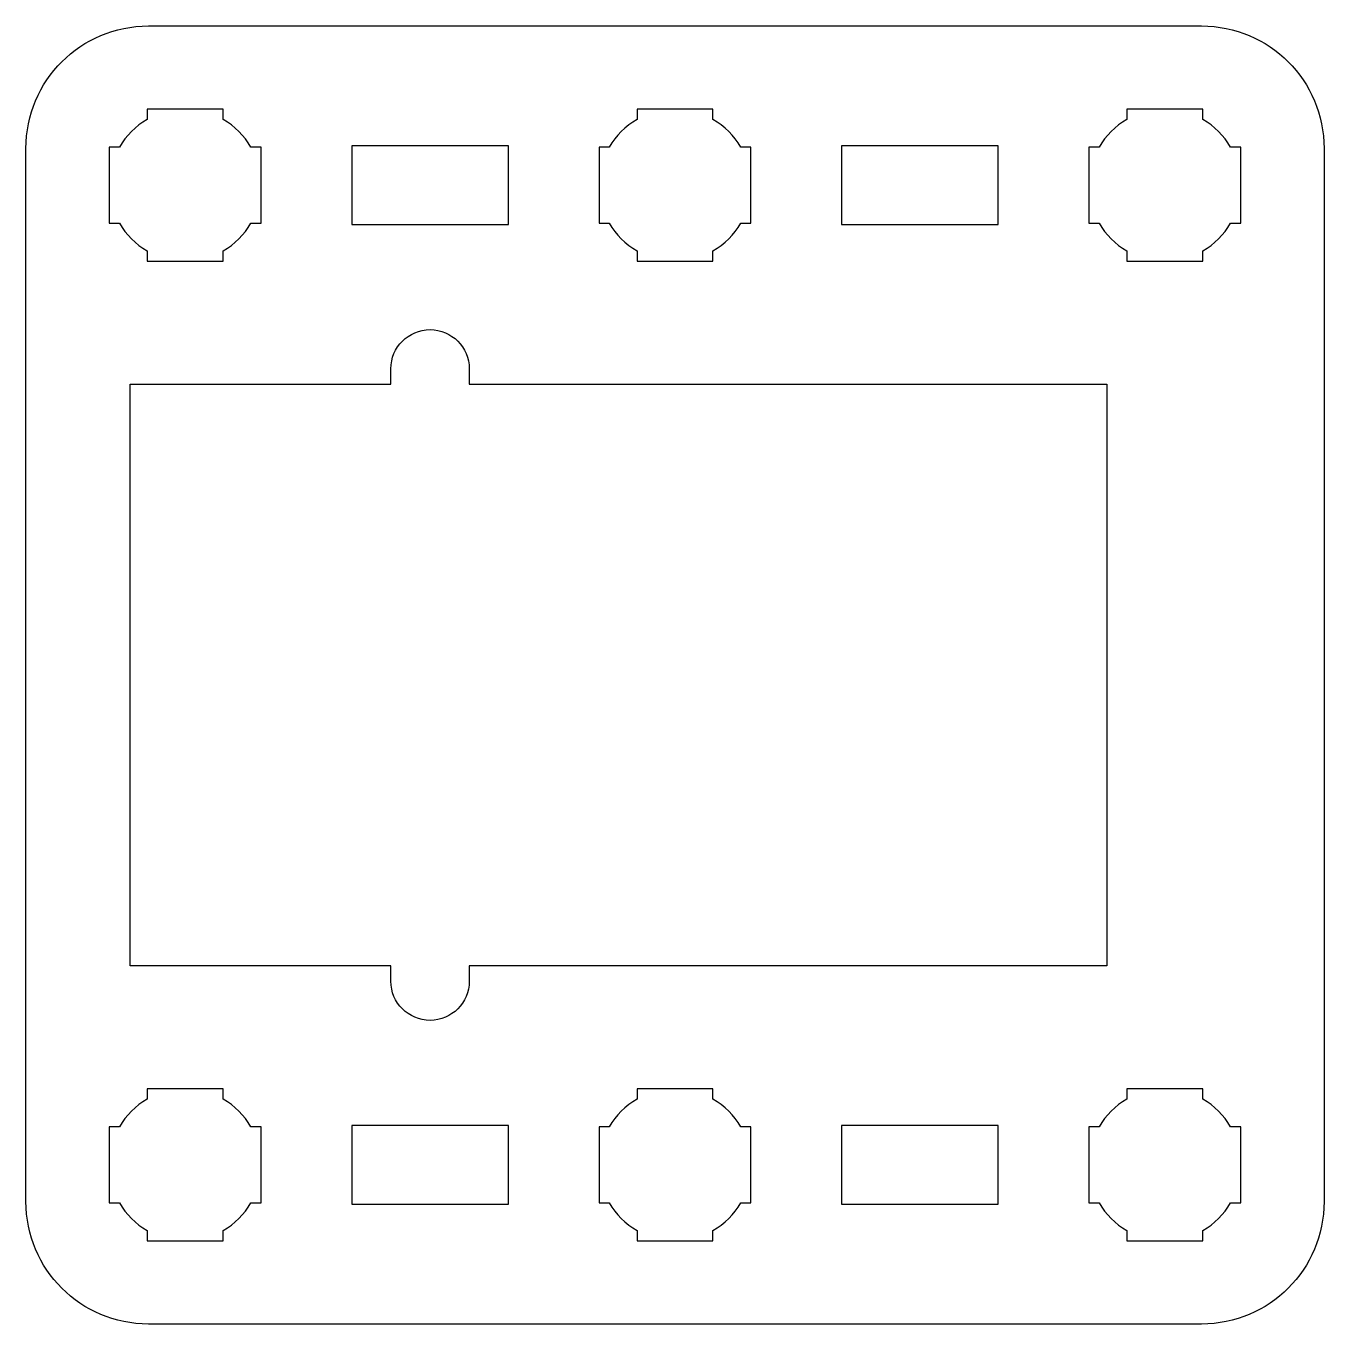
# Model space of a CAD drawing. Extents: x -52 to 322, y -355 to -302.
# Drawn here: x 108.5 to 161.5, y -355 to -302 of the extents above; entities that cross this region are included whole.
import ezdxf

# ---------------------------------------------------------------- set-up
doc = ezdxf.new("R2010")
doc.units = 0
doc.header["$MEASUREMENT"] = 0
doc.layers.add('LAYER_1', color=7, linetype='CONTINUOUS')

msp = doc.modelspace()

# ---------------------------------------------------------------- linework, layer by layer
at = {"layer": 'LAYER_1'}
for points, knots in [([(108.4999, -347.9983), (108.4999, -347.9983), (108.4997, -349.9994), (108.4997, -349.9994), (108.4997, -349.9994), (108.4997, -352.7694), (110.7306, -355.0003), (113.5006, -355.0003), (113.5006, -355.0003), (113.5006, -355.0003), (156.4993, -355.0003), (156.4993, -355.0003), (156.4993, -355.0003), (159.2707, -355.0003), (161.5003, -352.7694), (161.5003, -349.9994), (161.5003, -349.9994), (161.5003, -349.9994), (161.5003, -307.0007), (161.5003, -307.0007), (161.5003, -307.0007), (161.5003, -304.2293), (159.2707, -301.9997), (156.4993, -301.9997), (156.4993, -301.9997), (156.4993, -301.9997), (113.5006, -301.9997), (113.5006, -301.9997), (113.5006, -301.9997), (110.7306, -301.9997), (108.4997, -304.2293), (108.4997, -307.0007), (108.4997, -307.0007), (108.4997, -307.0007), (108.4997, -324.6555), (108.4997, -324.6555), (108.4997, -324.6555), (108.4997, -324.6555), (108.4999, -347.9983), (108.4999, -347.9983)], [0, 0, 0, 0, 0.1, 0.1, 0.1, 0.1, 0.2, 0.2, 0.2, 0.2, 0.3, 0.3, 0.3, 0.3, 0.4, 0.4, 0.4, 0.4, 0.5, 0.5, 0.5, 0.5, 0.6, 0.6, 0.6, 0.6, 0.7, 0.7, 0.7, 0.7, 0.8, 0.8, 0.8, 0.8, 0.9, 0.9, 0.9, 0.9, 1, 1, 1, 1]), ([(113.4507, -311.6), (113.4507, -311.6), (113.4507, -311.1855), (113.4507, -311.1855), (113.4507, -311.1855), (112.9794, -310.9135), (112.5876, -310.5206), (112.3156, -310.0507), (112.3156, -310.0507), (112.3156, -310.0507), (111.9, -310.0507), (111.9, -310.0507), (111.9, -310.0507), (111.9, -310.0507), (111.9, -308.5), (111.9, -308.5), (111.9, -308.5), (111.9, -308.5), (111.9, -306.9508), (111.9, -306.9508), (111.9, -306.9508), (111.9, -306.9508), (112.3156, -306.9508), (112.3156, -306.9508), (112.3156, -306.9508), (112.5876, -306.4794), (112.9794, -306.0879), (113.4507, -305.816), (113.4507, -305.816), (113.4507, -305.816), (113.4507, -305.4001), (113.4507, -305.4001), (113.4507, -305.4001), (113.4507, -305.4001), (115, -305.4001), (115, -305.4001), (115, -305.4001), (115, -305.4001), (116.5508, -305.4001), (116.5508, -305.4001), (116.5508, -305.4001), (116.5508, -305.4001), (116.5508, -305.816), (116.5508, -305.816), (116.5508, -305.816), (117.0206, -306.0879), (117.4136, -306.4794), (117.6856, -306.9508), (117.6856, -306.9508), (117.6856, -306.9508), (118.1, -306.9508), (118.1, -306.9508), (118.1, -306.9508), (118.1, -306.9508), (118.1, -308.5), (118.1, -308.5), (118.1, -308.5), (118.1, -308.5), (118.1, -310.0507), (118.1, -310.0507), (118.1, -310.0507), (118.1, -310.0507), (117.6856, -310.0507), (117.6856, -310.0507), (117.6856, -310.0507), (117.4136, -310.5206), (117.0206, -310.9135), (116.5508, -311.1855), (116.5508, -311.1855), (116.5508, -311.1855), (116.5508, -311.6), (116.5508, -311.6), (116.5508, -311.6), (116.5508, -311.6), (115, -311.6), (115, -311.6), (115, -311.6), (115, -311.6), (113.4507, -311.6), (113.4507, -311.6)], [0, 0, 0, 0, 0.05, 0.05, 0.05, 0.05, 0.1, 0.1, 0.1, 0.1, 0.15, 0.15, 0.15, 0.15, 0.2, 0.2, 0.2, 0.2, 0.25, 0.25, 0.25, 0.25, 0.3, 0.3, 0.3, 0.3, 0.35, 0.35, 0.35, 0.35, 0.4, 0.4, 0.4, 0.4, 0.45, 0.45, 0.45, 0.45, 0.5, 0.5, 0.5, 0.5, 0.55, 0.55, 0.55, 0.55, 0.6, 0.6, 0.6, 0.6, 0.65, 0.65, 0.65, 0.65, 0.7, 0.7, 0.7, 0.7, 0.75, 0.75, 0.75, 0.75, 0.8, 0.8, 0.8, 0.8, 0.85, 0.85, 0.85, 0.85, 0.9, 0.9, 0.9, 0.9, 0.95, 0.95, 0.95, 0.95, 1, 1, 1, 1]), ([(133.4507, -311.6), (133.4507, -311.6), (133.4507, -311.1855), (133.4507, -311.1855), (133.4507, -311.1855), (132.9794, -310.9135), (132.5876, -310.5206), (132.3156, -310.0507), (132.3156, -310.0507), (132.3156, -310.0507), (131.9, -310.0507), (131.9, -310.0507), (131.9, -310.0507), (131.9, -310.0507), (131.9, -308.5), (131.9, -308.5), (131.9, -308.5), (131.9, -308.5), (131.9, -306.9508), (131.9, -306.9508), (131.9, -306.9508), (131.9, -306.9508), (132.3156, -306.9508), (132.3156, -306.9508), (132.3156, -306.9508), (132.5876, -306.4794), (132.9794, -306.0879), (133.4507, -305.816), (133.4507, -305.816), (133.4507, -305.816), (133.4507, -305.4001), (133.4507, -305.4001), (133.4507, -305.4001), (133.4507, -305.4001), (135, -305.4001), (135, -305.4001), (135, -305.4001), (135, -305.4001), (136.5508, -305.4001), (136.5508, -305.4001), (136.5508, -305.4001), (136.5508, -305.4001), (136.5508, -305.816), (136.5508, -305.816), (136.5508, -305.816), (137.0206, -306.0879), (137.4136, -306.4794), (137.6856, -306.9508), (137.6856, -306.9508), (137.6856, -306.9508), (138.1, -306.9508), (138.1, -306.9508), (138.1, -306.9508), (138.1, -306.9508), (138.1, -308.5), (138.1, -308.5), (138.1, -308.5), (138.1, -308.5), (138.1, -310.0507), (138.1, -310.0507), (138.1, -310.0507), (138.1, -310.0507), (137.6856, -310.0507), (137.6856, -310.0507), (137.6856, -310.0507), (137.4136, -310.5206), (137.0206, -310.9135), (136.5508, -311.1855), (136.5508, -311.1855), (136.5508, -311.1855), (136.5508, -311.6), (136.5508, -311.6), (136.5508, -311.6), (136.5508, -311.6), (135, -311.6), (135, -311.6), (135, -311.6), (135, -311.6), (133.4507, -311.6), (133.4507, -311.6)], [0, 0, 0, 0, 0.05, 0.05, 0.05, 0.05, 0.1, 0.1, 0.1, 0.1, 0.15, 0.15, 0.15, 0.15, 0.2, 0.2, 0.2, 0.2, 0.25, 0.25, 0.25, 0.25, 0.3, 0.3, 0.3, 0.3, 0.35, 0.35, 0.35, 0.35, 0.4, 0.4, 0.4, 0.4, 0.45, 0.45, 0.45, 0.45, 0.5, 0.5, 0.5, 0.5, 0.55, 0.55, 0.55, 0.55, 0.6, 0.6, 0.6, 0.6, 0.65, 0.65, 0.65, 0.65, 0.7, 0.7, 0.7, 0.7, 0.75, 0.75, 0.75, 0.75, 0.8, 0.8, 0.8, 0.8, 0.85, 0.85, 0.85, 0.85, 0.9, 0.9, 0.9, 0.9, 0.95, 0.95, 0.95, 0.95, 1, 1, 1, 1]), ([(153.4507, -311.6), (153.4507, -311.6), (153.4507, -311.1855), (153.4507, -311.1855), (153.4507, -311.1855), (152.9794, -310.9135), (152.5876, -310.5206), (152.3156, -310.0507), (152.3156, -310.0507), (152.3156, -310.0507), (151.9, -310.0507), (151.9, -310.0507), (151.9, -310.0507), (151.9, -310.0507), (151.9, -308.5), (151.9, -308.5), (151.9, -308.5), (151.9, -308.5), (151.9, -306.9508), (151.9, -306.9508), (151.9, -306.9508), (151.9, -306.9508), (152.3156, -306.9508), (152.3156, -306.9508), (152.3156, -306.9508), (152.5876, -306.4794), (152.9794, -306.0879), (153.4507, -305.816), (153.4507, -305.816), (153.4507, -305.816), (153.4507, -305.4001), (153.4507, -305.4001), (153.4507, -305.4001), (153.4507, -305.4001), (155, -305.4001), (155, -305.4001), (155, -305.4001), (155, -305.4001), (156.5508, -305.4001), (156.5508, -305.4001), (156.5508, -305.4001), (156.5508, -305.4001), (156.5508, -305.816), (156.5508, -305.816), (156.5508, -305.816), (157.0206, -306.0879), (157.4136, -306.4794), (157.6856, -306.9508), (157.6856, -306.9508), (157.6856, -306.9508), (158.1, -306.9508), (158.1, -306.9508), (158.1, -306.9508), (158.1, -306.9508), (158.1, -308.5), (158.1, -308.5), (158.1, -308.5), (158.1, -308.5), (158.1, -310.0507), (158.1, -310.0507), (158.1, -310.0507), (158.1, -310.0507), (157.6856, -310.0507), (157.6856, -310.0507), (157.6856, -310.0507), (157.4136, -310.5206), (157.0206, -310.9135), (156.5508, -311.1855), (156.5508, -311.1855), (156.5508, -311.1855), (156.5508, -311.6), (156.5508, -311.6), (156.5508, -311.6), (156.5508, -311.6), (155, -311.6), (155, -311.6), (155, -311.6), (155, -311.6), (153.4507, -311.6), (153.4507, -311.6)], [0, 0, 0, 0, 0.05, 0.05, 0.05, 0.05, 0.1, 0.1, 0.1, 0.1, 0.15, 0.15, 0.15, 0.15, 0.2, 0.2, 0.2, 0.2, 0.25, 0.25, 0.25, 0.25, 0.3, 0.3, 0.3, 0.3, 0.35, 0.35, 0.35, 0.35, 0.4, 0.4, 0.4, 0.4, 0.45, 0.45, 0.45, 0.45, 0.5, 0.5, 0.5, 0.5, 0.55, 0.55, 0.55, 0.55, 0.6, 0.6, 0.6, 0.6, 0.65, 0.65, 0.65, 0.65, 0.7, 0.7, 0.7, 0.7, 0.75, 0.75, 0.75, 0.75, 0.8, 0.8, 0.8, 0.8, 0.85, 0.85, 0.85, 0.85, 0.9, 0.9, 0.9, 0.9, 0.95, 0.95, 0.95, 0.95, 1, 1, 1, 1]), ([(121.8, -310.1), (121.8, -310.1), (121.8, -306.9), (121.8, -306.9), (121.8, -306.9), (121.8, -306.9), (128.2, -306.9), (128.2, -306.9), (128.2, -306.9), (128.2, -306.9), (128.2, -310.1), (128.2, -310.1), (128.2, -310.1), (128.2, -310.1), (121.8, -310.1), (121.8, -310.1)], [0, 0, 0, 0, 0.25, 0.25, 0.25, 0.25, 0.5, 0.5, 0.5, 0.5, 0.75, 0.75, 0.75, 0.75, 1, 1, 1, 1]), ([(141.8, -310.1), (141.8, -310.1), (141.8, -306.9), (141.8, -306.9), (141.8, -306.9), (141.8, -306.9), (148.2, -306.9), (148.2, -306.9), (148.2, -306.9), (148.2, -306.9), (148.2, -310.1), (148.2, -310.1), (148.2, -310.1), (148.2, -310.1), (141.8, -310.1), (141.8, -310.1)], [0, 0, 0, 0, 0.25, 0.25, 0.25, 0.25, 0.5, 0.5, 0.5, 0.5, 0.75, 0.75, 0.75, 0.75, 1, 1, 1, 1]), ([(126.6, -316), (126.6, -315.1165), (125.8835, -314.4), (125, -314.4), (125, -314.4), (124.1165, -314.4), (123.4, -315.1165), (123.4, -316), (123.4, -316), (123.4, -316), (123.4, -316.6253), (123.4, -316.6253), (123.4, -316.6253), (123.4, -316.6253), (112.7505, -316.6253), (112.7505, -316.6253), (112.7505, -316.6253), (112.7505, -316.6253), (112.7505, -340.3753), (112.7505, -340.3753), (112.7505, -340.3753), (112.7505, -340.3753), (123.4, -340.3753), (123.4, -340.3753), (123.4, -340.3753), (123.4, -340.3753), (123.4, -341), (123.4, -341), (123.4, -341), (123.4, -341.8835), (124.1165, -342.6), (125, -342.6), (125, -342.6), (125.8835, -342.6), (126.6, -341.8835), (126.6, -341), (126.6, -341), (126.6, -341), (126.6, -340.3753), (126.6, -340.3753), (126.6, -340.3753), (126.6, -340.3753), (152.6299, -340.3753), (152.6299, -340.3753), (152.6299, -340.3753), (152.6299, -340.3753), (152.6299, -316.6253), (152.6299, -316.6253), (152.6299, -316.6253), (152.6299, -316.6253), (126.6, -316.6253), (126.6, -316.6253), (126.6, -316.6253), (126.6, -316.6253), (126.6, -316), (126.6, -316)], [0, 0, 0, 0, 0.0714286, 0.0714286, 0.0714286, 0.0714286, 0.1428571, 0.1428571, 0.1428571, 0.1428571, 0.2142857, 0.2142857, 0.2142857, 0.2142857, 0.2857143, 0.2857143, 0.2857143, 0.2857143, 0.3571429, 0.3571429, 0.3571429, 0.3571429, 0.4285714, 0.4285714, 0.4285714, 0.4285714, 0.5, 0.5, 0.5, 0.5, 0.5714286, 0.5714286, 0.5714286, 0.5714286, 0.6428571, 0.6428571, 0.6428571, 0.6428571, 0.7142857, 0.7142857, 0.7142857, 0.7142857, 0.7857143, 0.7857143, 0.7857143, 0.7857143, 0.8571429, 0.8571429, 0.8571429, 0.8571429, 0.9285714, 0.9285714, 0.9285714, 0.9285714, 1, 1, 1, 1]), ([(113.4507, -351.6), (113.4507, -351.6), (113.4507, -351.1855), (113.4507, -351.1855), (113.4507, -351.1855), (112.9794, -350.9135), (112.5876, -350.5206), (112.3156, -350.0507), (112.3156, -350.0507), (112.3156, -350.0507), (111.9, -350.0507), (111.9, -350.0507), (111.9, -350.0507), (111.9, -350.0507), (111.9, -348.5), (111.9, -348.5), (111.9, -348.5), (111.9, -348.5), (111.9, -346.9508), (111.9, -346.9508), (111.9, -346.9508), (111.9, -346.9508), (112.3156, -346.9508), (112.3156, -346.9508), (112.3156, -346.9508), (112.5876, -346.4794), (112.9794, -346.0879), (113.4507, -345.816), (113.4507, -345.816), (113.4507, -345.816), (113.4507, -345.4001), (113.4507, -345.4001), (113.4507, -345.4001), (113.4507, -345.4001), (115, -345.4001), (115, -345.4001), (115, -345.4001), (115, -345.4001), (116.5508, -345.4001), (116.5508, -345.4001), (116.5508, -345.4001), (116.5508, -345.4001), (116.5508, -345.816), (116.5508, -345.816), (116.5508, -345.816), (117.0206, -346.0879), (117.4136, -346.4794), (117.6856, -346.9508), (117.6856, -346.9508), (117.6856, -346.9508), (118.1, -346.9508), (118.1, -346.9508), (118.1, -346.9508), (118.1, -346.9508), (118.1, -348.5), (118.1, -348.5), (118.1, -348.5), (118.1, -348.5), (118.1, -350.0507), (118.1, -350.0507), (118.1, -350.0507), (118.1, -350.0507), (117.6856, -350.0507), (117.6856, -350.0507), (117.6856, -350.0507), (117.4136, -350.5206), (117.0206, -350.9135), (116.5508, -351.1855), (116.5508, -351.1855), (116.5508, -351.1855), (116.5508, -351.6), (116.5508, -351.6), (116.5508, -351.6), (116.5508, -351.6), (115, -351.6), (115, -351.6), (115, -351.6), (115, -351.6), (113.4507, -351.6), (113.4507, -351.6)], [0, 0, 0, 0, 0.05, 0.05, 0.05, 0.05, 0.1, 0.1, 0.1, 0.1, 0.15, 0.15, 0.15, 0.15, 0.2, 0.2, 0.2, 0.2, 0.25, 0.25, 0.25, 0.25, 0.3, 0.3, 0.3, 0.3, 0.35, 0.35, 0.35, 0.35, 0.4, 0.4, 0.4, 0.4, 0.45, 0.45, 0.45, 0.45, 0.5, 0.5, 0.5, 0.5, 0.55, 0.55, 0.55, 0.55, 0.6, 0.6, 0.6, 0.6, 0.65, 0.65, 0.65, 0.65, 0.7, 0.7, 0.7, 0.7, 0.75, 0.75, 0.75, 0.75, 0.8, 0.8, 0.8, 0.8, 0.85, 0.85, 0.85, 0.85, 0.9, 0.9, 0.9, 0.9, 0.95, 0.95, 0.95, 0.95, 1, 1, 1, 1]), ([(133.4507, -351.6), (133.4507, -351.6), (133.4507, -351.1855), (133.4507, -351.1855), (133.4507, -351.1855), (132.9794, -350.9135), (132.5876, -350.5206), (132.3156, -350.0507), (132.3156, -350.0507), (132.3156, -350.0507), (131.9, -350.0507), (131.9, -350.0507), (131.9, -350.0507), (131.9, -350.0507), (131.9, -348.5), (131.9, -348.5), (131.9, -348.5), (131.9, -348.5), (131.9, -346.9508), (131.9, -346.9508), (131.9, -346.9508), (131.9, -346.9508), (132.3156, -346.9508), (132.3156, -346.9508), (132.3156, -346.9508), (132.5876, -346.4794), (132.9794, -346.0879), (133.4507, -345.816), (133.4507, -345.816), (133.4507, -345.816), (133.4507, -345.4001), (133.4507, -345.4001), (133.4507, -345.4001), (133.4507, -345.4001), (135, -345.4001), (135, -345.4001), (135, -345.4001), (135, -345.4001), (136.5508, -345.4001), (136.5508, -345.4001), (136.5508, -345.4001), (136.5508, -345.4001), (136.5508, -345.816), (136.5508, -345.816), (136.5508, -345.816), (137.0206, -346.0879), (137.4136, -346.4794), (137.6856, -346.9508), (137.6856, -346.9508), (137.6856, -346.9508), (138.1, -346.9508), (138.1, -346.9508), (138.1, -346.9508), (138.1, -346.9508), (138.1, -348.5), (138.1, -348.5), (138.1, -348.5), (138.1, -348.5), (138.1, -350.0507), (138.1, -350.0507), (138.1, -350.0507), (138.1, -350.0507), (137.6856, -350.0507), (137.6856, -350.0507), (137.6856, -350.0507), (137.4136, -350.5206), (137.0206, -350.9135), (136.5508, -351.1855), (136.5508, -351.1855), (136.5508, -351.1855), (136.5508, -351.6), (136.5508, -351.6), (136.5508, -351.6), (136.5508, -351.6), (135, -351.6), (135, -351.6), (135, -351.6), (135, -351.6), (133.4507, -351.6), (133.4507, -351.6)], [0, 0, 0, 0, 0.05, 0.05, 0.05, 0.05, 0.1, 0.1, 0.1, 0.1, 0.15, 0.15, 0.15, 0.15, 0.2, 0.2, 0.2, 0.2, 0.25, 0.25, 0.25, 0.25, 0.3, 0.3, 0.3, 0.3, 0.35, 0.35, 0.35, 0.35, 0.4, 0.4, 0.4, 0.4, 0.45, 0.45, 0.45, 0.45, 0.5, 0.5, 0.5, 0.5, 0.55, 0.55, 0.55, 0.55, 0.6, 0.6, 0.6, 0.6, 0.65, 0.65, 0.65, 0.65, 0.7, 0.7, 0.7, 0.7, 0.75, 0.75, 0.75, 0.75, 0.8, 0.8, 0.8, 0.8, 0.85, 0.85, 0.85, 0.85, 0.9, 0.9, 0.9, 0.9, 0.95, 0.95, 0.95, 0.95, 1, 1, 1, 1]), ([(153.4507, -351.6), (153.4507, -351.6), (153.4507, -351.1855), (153.4507, -351.1855), (153.4507, -351.1855), (152.9794, -350.9135), (152.5876, -350.5206), (152.3156, -350.0507), (152.3156, -350.0507), (152.3156, -350.0507), (151.9, -350.0507), (151.9, -350.0507), (151.9, -350.0507), (151.9, -350.0507), (151.9, -348.5), (151.9, -348.5), (151.9, -348.5), (151.9, -348.5), (151.9, -346.9508), (151.9, -346.9508), (151.9, -346.9508), (151.9, -346.9508), (152.3156, -346.9508), (152.3156, -346.9508), (152.3156, -346.9508), (152.5876, -346.4794), (152.9794, -346.0879), (153.4507, -345.816), (153.4507, -345.816), (153.4507, -345.816), (153.4507, -345.4001), (153.4507, -345.4001), (153.4507, -345.4001), (153.4507, -345.4001), (155, -345.4001), (155, -345.4001), (155, -345.4001), (155, -345.4001), (156.5508, -345.4001), (156.5508, -345.4001), (156.5508, -345.4001), (156.5508, -345.4001), (156.5508, -345.816), (156.5508, -345.816), (156.5508, -345.816), (157.0206, -346.0879), (157.4136, -346.4794), (157.6856, -346.9508), (157.6856, -346.9508), (157.6856, -346.9508), (158.1, -346.9508), (158.1, -346.9508), (158.1, -346.9508), (158.1, -346.9508), (158.1, -348.5), (158.1, -348.5), (158.1, -348.5), (158.1, -348.5), (158.1, -350.0507), (158.1, -350.0507), (158.1, -350.0507), (158.1, -350.0507), (157.6856, -350.0507), (157.6856, -350.0507), (157.6856, -350.0507), (157.4136, -350.5206), (157.0206, -350.9135), (156.5508, -351.1855), (156.5508, -351.1855), (156.5508, -351.1855), (156.5508, -351.6), (156.5508, -351.6), (156.5508, -351.6), (156.5508, -351.6), (155, -351.6), (155, -351.6), (155, -351.6), (155, -351.6), (153.4507, -351.6), (153.4507, -351.6)], [0, 0, 0, 0, 0.05, 0.05, 0.05, 0.05, 0.1, 0.1, 0.1, 0.1, 0.15, 0.15, 0.15, 0.15, 0.2, 0.2, 0.2, 0.2, 0.25, 0.25, 0.25, 0.25, 0.3, 0.3, 0.3, 0.3, 0.35, 0.35, 0.35, 0.35, 0.4, 0.4, 0.4, 0.4, 0.45, 0.45, 0.45, 0.45, 0.5, 0.5, 0.5, 0.5, 0.55, 0.55, 0.55, 0.55, 0.6, 0.6, 0.6, 0.6, 0.65, 0.65, 0.65, 0.65, 0.7, 0.7, 0.7, 0.7, 0.75, 0.75, 0.75, 0.75, 0.8, 0.8, 0.8, 0.8, 0.85, 0.85, 0.85, 0.85, 0.9, 0.9, 0.9, 0.9, 0.95, 0.95, 0.95, 0.95, 1, 1, 1, 1]), ([(121.8, -350.1), (121.8, -350.1), (121.8, -346.9), (121.8, -346.9), (121.8, -346.9), (121.8, -346.9), (128.2, -346.9), (128.2, -346.9), (128.2, -346.9), (128.2, -346.9), (128.2, -350.1), (128.2, -350.1), (128.2, -350.1), (128.2, -350.1), (121.8, -350.1), (121.8, -350.1)], [0, 0, 0, 0, 0.25, 0.25, 0.25, 0.25, 0.5, 0.5, 0.5, 0.5, 0.75, 0.75, 0.75, 0.75, 1, 1, 1, 1]), ([(141.8, -350.1), (141.8, -350.1), (141.8, -346.9), (141.8, -346.9), (141.8, -346.9), (141.8, -346.9), (148.2, -346.9), (148.2, -346.9), (148.2, -346.9), (148.2, -346.9), (148.2, -350.1), (148.2, -350.1), (148.2, -350.1), (148.2, -350.1), (141.8, -350.1), (141.8, -350.1)], [0, 0, 0, 0, 0.25, 0.25, 0.25, 0.25, 0.5, 0.5, 0.5, 0.5, 0.75, 0.75, 0.75, 0.75, 1, 1, 1, 1])]:
    msp.add_open_spline(points, degree=3, knots=knots, dxfattribs=at)

doc.saveas('drawing.dxf')
